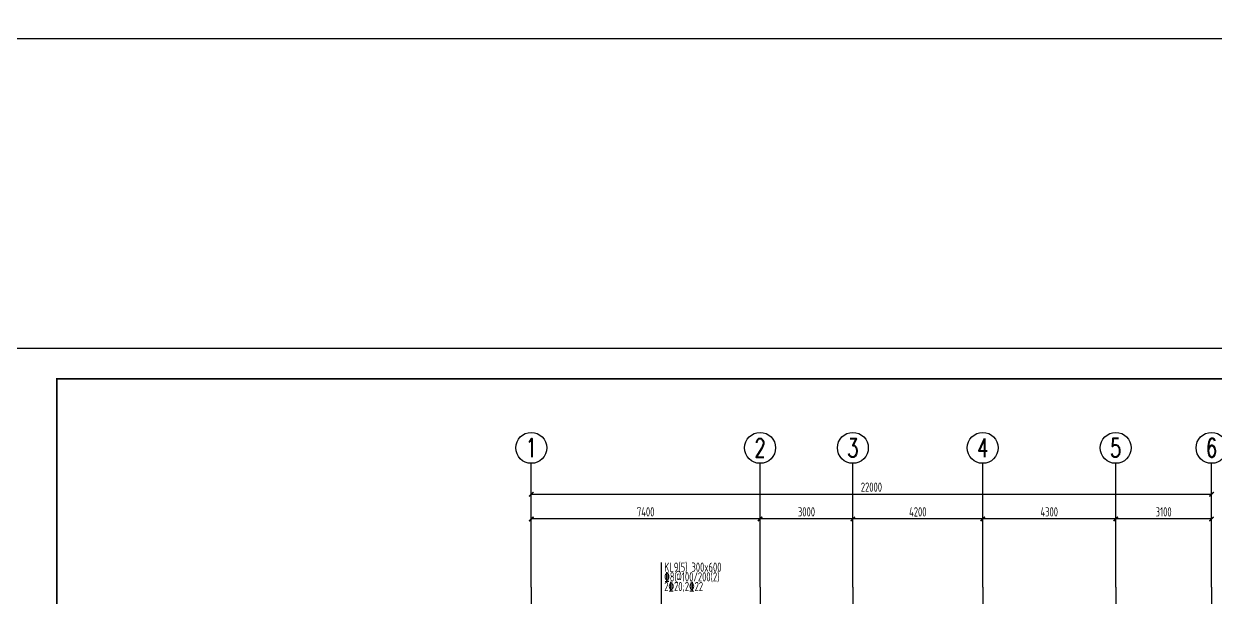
# Model space of a CAD drawing. Extents: x 9732137 to 18866768, y -962146 to 246094.
# Drawn here: x 9778489 to 9817015, y -274763 to -256224 of the extents above; entities that cross this region are included whole.
import ezdxf
from ezdxf.enums import TextEntityAlignment as Align

# ---------------------------------------------------------------- set-up
doc = ezdxf.new("R2010")
doc.units = 0
doc.header["$LTSCALE"] = 1000
doc.linetypes.add('DOTE', pattern=[2.42, 2, -0.2, 0.02, -0.2])
doc.layers.get('0').update_dxf_attribs({"linetype": 'CONTINUOUS'})
doc.layers.get('Defpoints').update_dxf_attribs({"linetype": 'CONTINUOUS'})
for name, color, linetype in [('AXIS', 1, 'DOTE'), ('AXIS_DIM', 3, 'CONTINUOUS'), ('AXIS_NUM', 7, 'CONTINUOUS'), ('BORDER', 7, 'CONTINUOUS')]:
    doc.layers.add(name, color=color, linetype=linetype)
doc.layers.add('梁集中标注', color=2, linetype='CONTINUOUS', lineweight=25)
doc.styles.add('TSSD_Axis', font='Complex.shx', dxfattribs={"width": 0.7, "bigfont": 'hztxt.shx'})
doc.styles.add('TSSD_Dimension', font='Tssdeng.shx', dxfattribs={"width": 0.7, "bigfont": 'hztxt.shx'})
doc.styles.add('TSSD_Rein', font='Tssdeng.shx', dxfattribs={"width": 0.7, "bigfont": 'hztxt.shx'})
doc.dimstyles.new('TSSD_100_100$0', dxfattribs={"dimtxt": 300, "dimasz": 100, "dimexe": 100, "dimexo": 250, "dimgap": 80, "dimtad": 1, "dimdec": 0, "dimzin": 0, "dimdsep": 46, "dimtxsty": 'TSSD_Dimension', "dimblk1": 'ARCHTICK', "dimblk2": 'ARCHTICK', "dimsah": 1, "dimcen": 0, "dimclrd": 3, "dimclre": 256, "dimclrt": 7, "dimadec": 1, "dimazin": 0, "dimtfac": 1, "dimtdec": 0, "dimtix": 1, "dimtmove": 2, "dimatfit": 3, "dimldrblk": 'ARCHTICK', "dimfxl": 1, "dimtolj": 1, "dimtzin": 0, "dimarcsym": 0})

# ---------------------------------------------------------------- blocks, each defined once
blk = doc.blocks.new('ts_axno')
at = {"color": 0, "linetype": 'ByBlock', "lineweight": -2}
blk.add_circle((0, 0), 0.5, dxfattribs=at)
at = {"color": 0, "linetype": 'ByBlock', "lineweight": -2, "style": 'TSSD_Axis', "width": 0.7}
blk.add_attdef('A', text='', height=0.6, dxfattribs=at).set_placement((0, 0), align=Align.MIDDLE_CENTER)
blk = doc.blocks.new('_ArchTick')
at = {"color": 0, "linetype": 'ByBlock', "const_width": 0.5}
blk.add_lwpolyline([(-0.71, -0.71), (0.71, 0.71)], dxfattribs=at)
blk = doc.blocks.new('*D80')
at = {"layer": 'AXIS_DIM', "lineweight": -2}
for p, q in [((9813799, -274185), (9813799, -272135)), ((9816899, -274185), (9816899, -272135))]:
    blk.add_line(p, q, dxfattribs=at)
at = {"layer": 'AXIS_DIM', "color": 3, "lineweight": -2}
blk.add_line((9816899, -272235), (9813799, -272235), dxfattribs=at)
at = {"layer": 'Defpoints', "color": 0}
for p in [(9813799, -272235), (9813799, -274435), (9816899, -274435)]:
    blk.add_point(p, dxfattribs=at)
at = {"layer": 'AXIS_DIM', "color": 3, "lineweight": -2, "xscale": 100, "yscale": 100, "zscale": 100, "rotation": 180}
blk.add_blockref('_ArchTick', (9813799, -272235), dxfattribs=at)
at = {"layer": 'AXIS_DIM', "color": 3, "lineweight": -2, "xscale": 100, "yscale": 100, "zscale": 100}
blk.add_blockref('_ArchTick', (9816899, -272235), dxfattribs=at)
at = {"layer": 'AXIS_DIM', "color": 7, "insert": (9815349, -272005), "char_height": 300, "attachment_point": 5, "style": 'TSSD_Dimension'}
blk.add_mtext('\\A1;3100', dxfattribs=at)
blk = doc.blocks.new('*D81')
at = {"layer": 'AXIS_DIM', "lineweight": -2}
for p, q in [((9809499, -274185), (9809499, -272135)), ((9813799, -274185), (9813799, -272135))]:
    blk.add_line(p, q, dxfattribs=at)
at = {"layer": 'AXIS_DIM', "color": 3, "lineweight": -2}
blk.add_line((9813799, -272235), (9809499, -272235), dxfattribs=at)
at = {"layer": 'Defpoints', "color": 0}
for p in [(9809499, -272235), (9809499, -274435), (9813799, -274435)]:
    blk.add_point(p, dxfattribs=at)
at = {"layer": 'AXIS_DIM', "color": 3, "lineweight": -2, "xscale": 100, "yscale": 100, "zscale": 100, "rotation": 180}
blk.add_blockref('_ArchTick', (9809499, -272235), dxfattribs=at)
at = {"layer": 'AXIS_DIM', "color": 3, "lineweight": -2, "xscale": 100, "yscale": 100, "zscale": 100}
blk.add_blockref('_ArchTick', (9813799, -272235), dxfattribs=at)
at = {"layer": 'AXIS_DIM', "color": 7, "insert": (9811649, -272005), "char_height": 300, "attachment_point": 5, "style": 'TSSD_Dimension'}
blk.add_mtext('\\A1;4300', dxfattribs=at)
blk = doc.blocks.new('*D82')
at = {"layer": 'AXIS_DIM', "lineweight": -2}
for p, q in [((9805299, -274185), (9805299, -272135)), ((9809499, -274185), (9809499, -272135))]:
    blk.add_line(p, q, dxfattribs=at)
at = {"layer": 'AXIS_DIM', "color": 3, "lineweight": -2}
blk.add_line((9809499, -272235), (9805299, -272235), dxfattribs=at)
at = {"layer": 'Defpoints', "color": 0}
for p in [(9805299, -272235), (9805299, -274435), (9809499, -274435)]:
    blk.add_point(p, dxfattribs=at)
at = {"layer": 'AXIS_DIM', "color": 3, "lineweight": -2, "xscale": 100, "yscale": 100, "zscale": 100, "rotation": 180}
blk.add_blockref('_ArchTick', (9805299, -272235), dxfattribs=at)
at = {"layer": 'AXIS_DIM', "color": 3, "lineweight": -2, "xscale": 100, "yscale": 100, "zscale": 100}
blk.add_blockref('_ArchTick', (9809499, -272235), dxfattribs=at)
at = {"layer": 'AXIS_DIM', "color": 7, "insert": (9807399, -272005), "char_height": 300, "attachment_point": 5, "style": 'TSSD_Dimension'}
blk.add_mtext('\\A1;4200', dxfattribs=at)
blk = doc.blocks.new('*D83')
at = {"layer": 'AXIS_DIM', "lineweight": -2}
for p, q in [((9802299, -274185), (9802299, -272135)), ((9805299, -274185), (9805299, -272135))]:
    blk.add_line(p, q, dxfattribs=at)
at = {"layer": 'AXIS_DIM', "color": 3, "lineweight": -2}
blk.add_line((9805299, -272235), (9802299, -272235), dxfattribs=at)
at = {"layer": 'Defpoints', "color": 0}
for p in [(9802299, -272235), (9802299, -274435), (9805299, -274435)]:
    blk.add_point(p, dxfattribs=at)
at = {"layer": 'AXIS_DIM', "color": 3, "lineweight": -2, "xscale": 100, "yscale": 100, "zscale": 100, "rotation": 180}
blk.add_blockref('_ArchTick', (9802299, -272235), dxfattribs=at)
at = {"layer": 'AXIS_DIM', "color": 3, "lineweight": -2, "xscale": 100, "yscale": 100, "zscale": 100}
blk.add_blockref('_ArchTick', (9805299, -272235), dxfattribs=at)
at = {"layer": 'AXIS_DIM', "color": 7, "insert": (9803799, -272005), "char_height": 300, "attachment_point": 5, "style": 'TSSD_Dimension'}
blk.add_mtext('\\A1;3000', dxfattribs=at)
blk = doc.blocks.new('*D84')
at = {"layer": 'AXIS_DIM', "lineweight": -2}
for p, q in [((9794899, -274185), (9794899, -272135)), ((9802299, -274185), (9802299, -272135))]:
    blk.add_line(p, q, dxfattribs=at)
at = {"layer": 'AXIS_DIM', "color": 3, "lineweight": -2}
blk.add_line((9802299, -272235), (9794899, -272235), dxfattribs=at)
at = {"layer": 'Defpoints', "color": 0}
for p in [(9794899, -272235), (9794899, -274435), (9802299, -274435)]:
    blk.add_point(p, dxfattribs=at)
at = {"layer": 'AXIS_DIM', "color": 3, "lineweight": -2, "xscale": 100, "yscale": 100, "zscale": 100, "rotation": 180}
blk.add_blockref('_ArchTick', (9794899, -272235), dxfattribs=at)
at = {"layer": 'AXIS_DIM', "color": 3, "lineweight": -2, "xscale": 100, "yscale": 100, "zscale": 100}
blk.add_blockref('_ArchTick', (9802299, -272235), dxfattribs=at)
at = {"layer": 'AXIS_DIM', "color": 7, "insert": (9798599, -272005), "char_height": 300, "attachment_point": 5, "style": 'TSSD_Dimension'}
blk.add_mtext('\\A1;7400', dxfattribs=at)
blk = doc.blocks.new('*D85')
at = {"layer": 'AXIS_DIM', "lineweight": -2}
for p, q in [((9794899, -274185), (9794899, -271335)), ((9816899, -274185), (9816899, -271335))]:
    blk.add_line(p, q, dxfattribs=at)
at = {"layer": 'AXIS_DIM', "color": 3, "lineweight": -2}
blk.add_line((9794899, -271435), (9816899, -271435), dxfattribs=at)
at = {"layer": 'Defpoints', "color": 0}
for p in [(9816899, -271435), (9794899, -274435), (9816899, -274435)]:
    blk.add_point(p, dxfattribs=at)
at = {"layer": 'AXIS_DIM', "color": 3, "lineweight": -2, "xscale": 100, "yscale": 100, "zscale": 100, "rotation": 180}
blk.add_blockref('_ArchTick', (9794899, -271435), dxfattribs=at)
at = {"layer": 'AXIS_DIM', "color": 3, "lineweight": -2, "xscale": 100, "yscale": 100, "zscale": 100}
blk.add_blockref('_ArchTick', (9816899, -271435), dxfattribs=at)
at = {"layer": 'AXIS_DIM', "color": 7, "insert": (9805899, -271205), "char_height": 300, "attachment_point": 5, "style": 'TSSD_Dimension'}
blk.add_mtext('\\A1;22000', dxfattribs=at)

msp = doc.modelspace()

# ---------------------------------------------------------------- linework, layer by layer
at = {"layer": 'AXIS'}
for p, q in [((9794898.5, -274435.1, 0), (9794898.5, -291435.1, 0)), ((9802298.5, -274435.1, 0), (9802298.5, -291435.1, 0)), ((9805298.5, -274435.1, 0), (9805298.5, -281735.1, 0)), ((9809498.5, -274435.1, 0), (9809498.5, -291435.1, 0)), ((9813798.5, -274435.1, 0), (9813798.5, -281735.1, 0)), ((9816898.5, -274435.1, 0), (9816898.5, -291435.1, 0))]:
    msp.add_line(p, q, dxfattribs=at)
at = {"layer": 'AXIS_NUM'}
for p, q in [((9794898.5, -274435.1, 0), (9794898.5, -270435.1, 0)), ((9802298.5, -274435.1, 0), (9802298.5, -270435.1, 0)), ((9805298.5, -274435.1, 0), (9805298.5, -270435.1, 0)), ((9809498.5, -274435.1, 0), (9809498.5, -270435.1, 0)), ((9813798.5, -274435.1, 0), (9813798.5, -270435.1, 0)), ((9816898.5, -274435.1, 0), (9816898.5, -270435.1, 0))]:
    msp.add_line(p, q, dxfattribs=at)
at = {"layer": 'BORDER'}
for points in [[(9777056.8, -256706.3), (9777056.8, -214706.3), (9836456.8, -214706.3), (9836456.8, -256706.3)], [(9777056.8, -308706.3), (9777056.8, -266706.3), (9836456.8, -266706.3), (9836456.8, -308706.3)]]:
    msp.add_lwpolyline(points, close=True, dxfattribs=at)
at = {"layer": 'BORDER', "const_width": 50}
msp.add_lwpolyline([(9779556.8, -307706.3), (9779556.8, -267706.3), (9835456.8, -267706.3), (9835456.8, -307706.3)], close=True, dxfattribs=at)
at = {"layer": '梁集中标注', "linetype": 'Continuous', "ltscale": 1}
msp.add_line((9799110.1, -275485.1, 0), (9799110.1, -273643, 0), dxfattribs=at)

# ---------------------------------------------------------------- block references
at = {"layer": 'AXIS_NUM'}
ref = msp.add_blockref('ts_axno', (9794898.5, -269935.1, 0), dxfattribs=dict(at, xscale=1000, yscale=1000, zscale=1000))
ref.add_attrib('1', '1', dxfattribs={"height": 600, "style": 'TSSD_Axis', "width": 0.7}).set_placement((9794898.5, -269935.1, 0), align=Align.MIDDLE_CENTER)
ref = msp.add_blockref('ts_axno', (9802298.5, -269935.1, 0), dxfattribs=dict(at, xscale=1000, yscale=1000, zscale=1000))
ref.add_attrib('2', '2', dxfattribs={"height": 600, "style": 'TSSD_Axis', "width": 0.7}).set_placement((9802298.5, -269935.1, 0), align=Align.MIDDLE_CENTER)
ref = msp.add_blockref('ts_axno', (9805298.5, -269935.1, 0), dxfattribs=dict(at, xscale=1000, yscale=1000, zscale=1000))
ref.add_attrib('3', '3', dxfattribs={"height": 600, "style": 'TSSD_Axis', "width": 0.7}).set_placement((9805298.5, -269935.1, 0), align=Align.MIDDLE_CENTER)
ref = msp.add_blockref('ts_axno', (9809498.5, -269935.1, 0), dxfattribs=dict(at, xscale=1000, yscale=1000, zscale=1000))
ref.add_attrib('4', '4', dxfattribs={"height": 600, "style": 'TSSD_Axis', "width": 0.7}).set_placement((9809498.5, -269935.1, 0), align=Align.MIDDLE_CENTER)
ref = msp.add_blockref('ts_axno', (9813798.5, -269935.1, 0), dxfattribs=dict(at, xscale=1000, yscale=1000, zscale=1000))
ref.add_attrib('5', '5', dxfattribs={"height": 600, "style": 'TSSD_Axis', "width": 0.7}).set_placement((9813798.5, -269935.1, 0), align=Align.MIDDLE_CENTER)
ref = msp.add_blockref('ts_axno', (9816898.5, -269935.1, 0), dxfattribs=dict(at, xscale=1000, yscale=1000, zscale=1000))
ref.add_attrib('6', '6', dxfattribs={"height": 600, "style": 'TSSD_Axis', "width": 0.7}).set_placement((9816898.5, -269935.1, 0), align=Align.MIDDLE_CENTER)

# ---------------------------------------------------------------- texts
at = {"layer": '梁集中标注', "style": 'TSSD_Rein', "width": 0.7}
for s, p in [('KL9(5) 300x600', (9799199.1, -273943)), ('%%1328@100/200(2)', (9799199.1, -274255.9, 0)), ('2%%13220;2%%13222', (9799199.1, -274568.8, 0))]:
    msp.add_text(s, height=300, dxfattribs=at).set_placement(p)

# ---------------------------------------------------------------- dimensions: what is measured, and where the dimension line sits
at = {"layer": 'AXIS_DIM'}
for base, p1, p2, picture, middle in [((9816898.5, -271435.1, 0), (9794898.5, -274435.1, 0), (9816898.5, -274435.1, 0), '*D85', (9805898.5, -271205.1, 0)), ((9794898.5, -272235.1, 0), (9802298.5, -274435.1, 0), (9794898.5, -274435.1, 0), '*D84', (9798598.5, -272005.1, 0)), ((9802298.5, -272235.1, 0), (9805298.5, -274435.1, 0), (9802298.5, -274435.1, 0), '*D83', (9803798.5, -272005.1, 0)), ((9805298.5, -272235.1, 0), (9809498.5, -274435.1, 0), (9805298.5, -274435.1, 0), '*D82', (9807398.5, -272005.1, 0)), ((9809498.5, -272235.1, 0), (9813798.5, -274435.1, 0), (9809498.5, -274435.1, 0), '*D81', (9811648.5, -272005.1, 0)), ((9813798.5, -272235.1, 0), (9816898.5, -274435.1, 0), (9813798.5, -274435.1, 0), '*D80', (9815348.5, -272005.1, 0))]:
    dim = msp.add_linear_dim(base=base, p1=p1, p2=p2, dimstyle='TSSD_100_100$0', dxfattribs=at)
    dim.commit()
    dim.dimension.update_dxf_attribs({"geometry": picture, "text_midpoint": middle})

doc.saveas('drawing.dxf')
